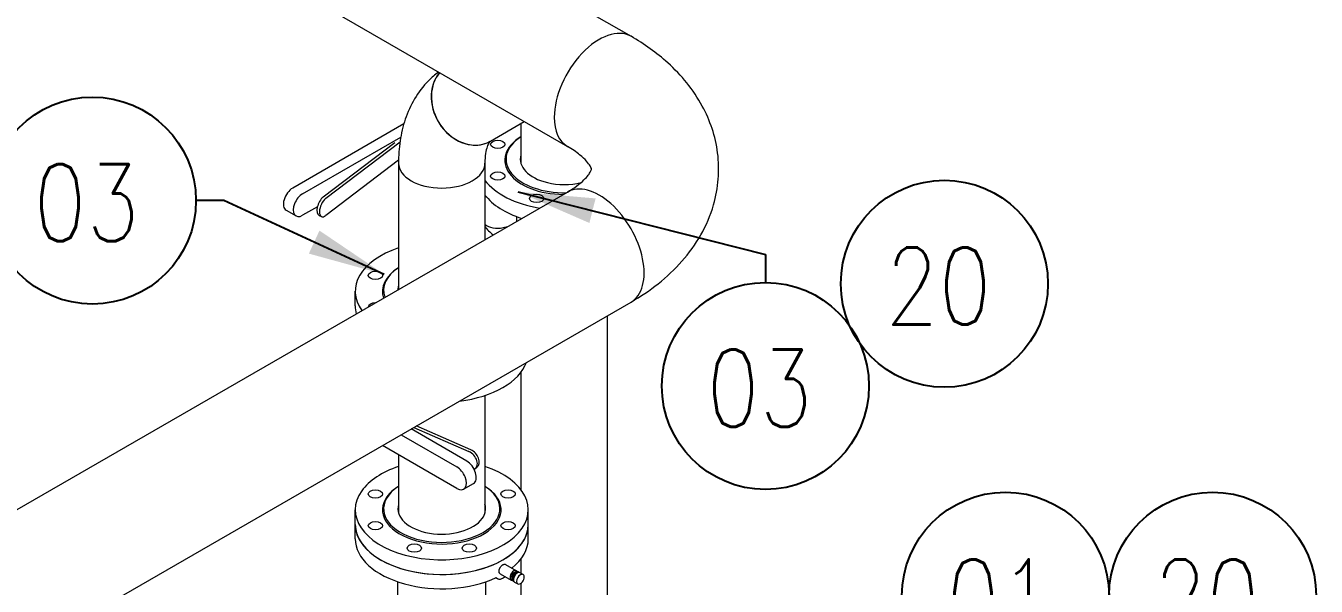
# Model space of a CAD drawing. Header units: millimetres. Extents: x -312439 to 477422, y -331570 to 212570.
# Drawn here: x 353129 to 355221, y 139689 to 140598 of the extents above; entities that cross this region are included whole.
import ezdxf

# ---------------------------------------------------------------- set-up
doc = ezdxf.new("R2010")
doc.units = ezdxf.units.MM
doc.layers.add('ARCONDTEXTO', color=4, linetype='Continuous')
doc.layers.add('TEXTO FORMATO', color=4, linetype='Continuous')
doc.styles.add('ROMAND', font='ROMAND.SHX')
doc.styles.add('ROMANS', font='romans.shx', dxfattribs={"height": 187.5})
doc.dimstyles.new('1-50 (MILIMETRO)', dxfattribs={"dimscale": 0, "dimtxt": 125, "dimasz": 125, "dimexe": 100, "dimexo": 100, "dimgap": 50, "dimtad": 0, "dimdec": 0, "dimzin": 0, "dimdsep": 46, "dimtxsty": 'ROMAND', "dimcen": -390, "dimclrd": 1, "dimclre": 1, "dimclrt": 3, "dimadec": 0, "dimazin": 0, "dimtfac": 1, "dimtdec": 0, "dimtix": 1, "dimtmove": 2, "dimatfit": 2, "dimfxl": 1, "dimtvp": 1, "dimtolj": 1, "dimtzin": 0, "dimarcsym": 0})

msp = doc.modelspace()

# ---------------------------------------------------------------- linework, layer by layer
at = {"color": 5, "linetype": 'Continuous', "lineweight": 0, "extrusion": (4.44089e-16, 0.816497, 0.57735)}
for p, q in [((353425.22, 140738.606), (354007.101, 140402.657)), ((354006.923, 140640.772), (354110.163, 140581.166)), ((353882.301, 140411.247), (353937.262, 140442.979)), ((353931.798, 140439.824), (353931.798, 140374.894)), ((353733.478, 140375.541), (353733.478, 140170.74)), ((353873.467, 140375.541), (353873.467, 140251.563)), ((350746.146, 138446.003), (354007.101, 140328.716)), ((353924.408, 140288.969), (353924.408, 140280.973)), ((353932.422, 140286.126), (353932.422, 140285.6)), ((353902.87, 140270.927), (353909.81, 140272.545)), ((350404.61, 138010.805), (354110.163, 140150.207)), ((354071.787, 140128.05), (354071.787, 139317.518)), ((353931.798, 140036.314), (353931.798, 139845.98)), ((353873.467, 139998.805), (353873.467, 139807.936)), ((353733.478, 139902.606), (353733.478, 139807.936)), ((353931.798, 139733.67), (353931.798, 139710.506)), ((353931.798, 139694.111), (353931.798, 139643.421))]:
    msp.add_line(p, q, dxfattribs=at)
at = {"color": 4, "linetype": 'Continuous', "lineweight": 0, "extrusion": (4.44089e-16, 0.816497, 0.57735)}
for p, q in [((353742.042, 140439.117), (353561.954, 140335.143)), ((353577.985, 140325.888), (353737.069, 140417.735)), ((353727.264, 140408.575), (353611.42, 140320.487)), ((353615.714, 140318.605), (353735.827, 140409.939)), ((353733.519, 140380.184), (353615.714, 140290.605)), ((353601.871, 140304.679), (353577.985, 140290.888)), ((353551.238, 140299.082), (353567.268, 140289.827)), ((353604.536, 140290.783), (353608.83, 140288.901)), ((353663.239, 140143.99), (353663.239, 140167.79)), ((353844.178, 139892.204), (353753.734, 139944.422)), ((353758.338, 139947.081), (353847.472, 139908.008)), ((353850.732, 139910.487), (353762.186, 139949.302)), ((353737.703, 139935.167), (353828.148, 139882.949)), ((353828.148, 139847.949), (353707.392, 139917.667)), ((353857.85, 139880.359), (353861.11, 139882.838)), ((353838.864, 139846.887), (353854.895, 139856.143)), ((353663.239, 139766.319), (353663.239, 139813.331)), ((353943.706, 139766.319), (353943.706, 139813.331)), ((353906.903, 139724.806), (353924.577, 139714.602)), ((353732.081, 139660.548), (353732.081, 139696.632)), ((353874.864, 139658.935), (353874.864, 139696.632)), ((353891.224, 139703.166), (353893.306, 139701.964)), ((353898.17, 139709.681), (353915.845, 139699.476)), ((353918.613, 139698.025), (353919.514, 139697.505)), ((353919.76, 139701.054), (353919.76, 139700.117)), ((353921.582, 139696.09), (353926.63, 139693.176)), ((353925.169, 139710.422), (353925.98, 139710.891)), ((353927.218, 139712.93), (353928.119, 139712.41)), ((353930.378, 139711.326), (353935.427, 139708.412))]:
    msp.add_line(p, q, dxfattribs=at)
at = {"color": 5, "linetype": 'Continuous', "lineweight": 0}
for centre, major_axis, ratio, start_param, end_param in [((354058.632, 140491.911), (-51.531, -89.255), 0.57735027, 3.14159265, 5.49778714), ((353846.961, 140471.666), (-34.997, 60.617), 0.81649658, 0.27388736, 3.14159265), ((353847.304, 140471.864), (-34.997, 60.617), 0.81649658, 0.27987433, 1.57079633), ((354058.632, 140491.911), (-51.531, -89.255), 0.57735027, 5.49778714, 6.28318531), ((353847.304, 140471.864), (-34.997, 60.617), 0.81649658, 1.57079633, 3.14159265), ((353846.961, 140471.666), (-34.997, 60.617), 0.81649658, 3.14159265, 3.14505075), ((354001.792, 140381.89), (71.035, 0), 0.57735027, 2.97018023, 4.3196899), ((353803.473, 140375.541), (-69.994, 0), 0.57735027, 0, 3.14159265), ((354001.792, 140381.89), (71.035, 0), 0.57735027, 4.3196899, 5.10817803), ((354058.632, 140239.461), (-51.531, 89.255), 0.57735027, 3.14159265, 6.28318531), ((353893.914, 140329.725), (-23.909, 0), 0.57735027, 0.54485117, 0.7384428), ((353893.914, 140283.725), (-23.909, 0), 0.57735027, 0.54485117, 1.95477066), ((354001.792, 140305.263), (-140.233, 0), 0.57735027, 0.4150729, 0.60637668), ((353803.473, 140169.39), (71.035, 0), 0.57735027, 2.97018023, 3.12314351), ((353803.473, 139814.931), (-71.035, 0), 0.57735027, 6.11177289, 9.03283786), ((353803.473, 139814.931), (-71.035, 0), 0.57735027, 2.74965256, 3.31300507)]:
    msp.add_ellipse(centre, major_axis=major_axis, ratio=ratio, start_param=start_param, end_param=end_param, dxfattribs=at)
at = {"color": 4, "linetype": 'Continuous', "lineweight": 0}
for centre, major_axis in [((353894.298, 140405.996), (11.635, 0)), ((353894.298, 140354.583), (11.635, 0)), ((353957.267, 140318.228), (11.635, 0)), ((353695.979, 140193.496), (11.635, 0)), ((353695.945, 139838.991), (11.635, 0)), ((353910.933, 139839.085), (-11.635, 0)), ((353696.012, 139787.577), (11.635, 0)), ((353911.001, 139787.672), (-11.635, 0)), ((353759.029, 139751.25), (11.635, 0)), ((353848.08, 139751.289), (-11.635, 0))]:
    msp.add_ellipse(centre, major_axis=major_axis, ratio=0.57735027, dxfattribs=at)
for centre, major_axis, ratio, start_param, end_param in [((354001.792, 140380.29), (-96.142, 0), 0.57735027, 5.52782631, 7.83843395), ((354001.792, 140381.89), (-94.183, 0), 0.57735027, 5.55018906, 7.88883272), ((354001.792, 140380.29), (140.233, 0), 0.57735027, 3.55666556, 4.42444455), ((353561.954, 140317.643), (-10.717, -18.562), 0.57735027, 3.92699082, 6.28318531), ((353577.985, 140308.388), (10.717, 18.562), 0.57735027, 0.78539816, 3.92699082), ((353611.42, 140306.487), (-6.884, -15.704), 0.49374699, 3.86764395, 6.28318531), ((354001.792, 140356.49), (-140.233, 0), 0.57735027, 0.4150729, 1.05809455), ((353615.714, 140304.605), (6.884, 15.704), 0.49374699, 0.7260513, 3.86764395), ((353803.473, 140167.79), (140.233, 0), 0.57735027, 2.09338692, 3.53859331), ((353803.473, 140167.79), (96.142, 0), 0.57735027, 2.38623365, 3.34177445), ((353803.473, 140169.39), (94.183, 0), 0.57735027, 2.4085964, 3.3529061), ((353803.473, 140143.99), (140.233, 0), 0.57735027, 3.14159265, 3.3001785), ((353695.979, 140142.083), (11.635, 0), 0.57735027, 1.61485815, 3.09753083), ((353803.473, 140068.963), (-140.233, 0), 0.57735027, 1.77696823, 2.93542075), ((353847.472, 139894.008), (10.379, -13.649), 0.65029269, 6.07433753, 8.56148387), ((353850.732, 139896.487), (10.379, -13.649), 0.65029269, 0, 2.27829856), ((353803.473, 139813.331), (-140.233, 0), 0.57735027, 5.89124521, 10.47298369), ((353803.473, 139813.331), (-140.233, 0), 0.57735027, 5.23497958, 5.89124521), ((353828.148, 139865.449), (10.717, -18.562), 0.57735027, 5.49778714, 8.6393798), ((353844.178, 139874.704), (10.717, -18.562), 0.57735027, 0, 2.35619449), ((353803.473, 139813.331), (-96.142, 0), 0.57735027, 5.89124521, 10.18013696), ((353803.473, 139814.931), (-94.183, 0), 0.57735027, 5.89124521, 10.15777421), ((353803.473, 139813.331), (-96.142, 0), 0.57735027, 5.52782631, 5.89124521), ((353803.473, 139814.931), (-94.183, 0), 0.57735027, 5.55018906, 5.89124521), ((353803.473, 139789.531), (-140.233, 0), 0.57735027, 0, 3.14159265), ((353803.473, 139789.531), (140.233, 0), 0.57735027, 3.14159265, 5.49778714), ((353803.473, 139789.531), (140.233, 0), 0.57735027, 5.49778714, 6.28318531), ((353803.473, 139766.319), (140.233, 0), 0.57735027, 3.14159265, 5.39189999), ((353803.473, 139766.319), (140.233, 0), 0.57735027, 5.65744055, 6.28318531), ((353920.211, 139707.039), (-4.366, -7.563), 0.57735027, 3.92699082, 6.62275351), ((353920.211, 139707.039), (-4.366, -7.563), 0.57735027, 2.80202445, 3.92699082), ((353922.915, 139705.478), (-4.303, -7.452), 0.57735027, 3.92699082, 6.28318531), ((353920.211, 139707.039), (-2.55, -4.416), 0.57735027, 3.92699082, 5.93556287), ((353923.817, 139704.957), (-4.303, -7.452), 0.57735027, 3.92699082, 6.49141742), ((353923.817, 139704.957), (-3.825, -6.624), 0.57735027, 3.92699082, 6.2809756), ((353925.98, 139703.708), (-4.398, -7.618), 0.57735027, 3.92699082, 6.28318531), ((353925.169, 139704.177), (-3.825, -6.624), 0.57735027, 3.92699082, 5.49778714), ((353920.211, 139707.039), (-2.55, -4.416), 0.57735027, 3.48921509, 3.92699082), ((353922.915, 139705.478), (-4.303, -7.452), 0.57735027, 3.14159265, 3.92699082), ((353923.817, 139704.957), (-4.303, -7.452), 0.57735027, 2.93336054, 3.92699082), ((353923.817, 139704.957), (-3.825, -6.624), 0.57735027, 3.14380236, 3.92699082), ((353931.028, 139700.794), (-4.398, -7.618), 0.57735027, 3.92699082, 7.06858347), ((353925.98, 139703.708), (-4.398, -7.618), 0.57735027, 3.14159265, 3.92699082), ((353931.028, 139700.794), (-4.398, -7.618), 0.57735027, 0.78539816, 3.92699082)]:
    msp.add_ellipse(centre, major_axis=major_axis, ratio=ratio, start_param=start_param, end_param=end_param, dxfattribs=at)
at = {"color": 5, "linetype": 'Continuous', "lineweight": 0}
for points, knots in [([(354110.163, 140150.207), (354141.152, 140168.099), (354169.307, 140189.869), (354215.706, 140242.444), (354234.162, 140273.423), (354251.831, 140335.065), (354254.169, 140364.046), (354247.089, 140419.015), (354238.274, 140444.865), (354211.222, 140494.828), (354191.905, 140518.123), (354151.681, 140554.525), (354131.62, 140568.778), (354110.163, 140581.166)], [0, 0, 0, 0, 0.31415927, 0.31415927, 0.62139477, 0.62139477, 0.85961709, 0.85961709, 1.08837512, 1.08837512, 1.35326625, 1.35326625, 1.57079633, 1.57079633, 1.57079633, 1.57079633]), ([(353798.237, 140523.244), (353792.471, 140518.944), (353787.054, 140514.214), (353773.22, 140500.214), (353765.673, 140490.243), (353753.183, 140469.149), (353748.224, 140458.029), (353740.556, 140435.206), (353737.84, 140423.496), (353734.301, 140399.742), (353733.478, 140387.692), (353733.478, 140375.541)], [2.424070709, 2.424070709, 2.424070709, 2.424070709, 2.513274123, 2.513274123, 2.670353756, 2.670353756, 2.827433388, 2.827433388, 2.984513021, 2.984513021, 3.141592654, 3.141592654, 3.141592654, 3.141592654]), ([(353881.959, 140411.049), (353881.959, 140411.049), (353881.933, 140411.066), (353881.3, 140410.427), (353880.698, 140409.747), (353879.07, 140406.998), (353878.06, 140404.925), (353876.119, 140399.145), (353875.194, 140395.445), (353873.868, 140386.542), (353873.467, 140381.344), (353873.467, 140375.541)], [2.35619449, 2.35619449, 2.35619449, 2.35619449, 2.513274123, 2.513274123, 2.670353756, 2.670353756, 2.827433388, 2.827433388, 2.984513021, 2.984513021, 3.141592654, 3.141592654, 3.141592654, 3.141592654]), ([(354007.101, 140328.716), (354018.743, 140335.438), (354027.701, 140342.338), (354039.876, 140354.111), (354043.126, 140358.918), (354046.573, 140365.483), (354046.129, 140365.674), (354046.128, 140365.701), (354046.481, 140366.54), (354041.478, 140374.981), (354036.232, 140381.66), (354021.562, 140393.543), (354014.929, 140398.137), (354007.101, 140402.657)], [0, 0, 0, 0, 0.2471265, 0.2471265, 0.49101374, 0.49101374, 0.8009391, 0.8009391, 1.11509837, 1.11509837, 1.40462587, 1.40462587, 1.57079633, 1.57079633, 1.57079633, 1.57079633])]:
    msp.add_open_spline(points, degree=3, knots=knots, dxfattribs=at)
at = {"color": 4, "linetype": 'Continuous', "lineweight": 0}
for points, knots in [([(353898.17, 139709.681), (353898.17, 139709.681), (353898.169, 139709.681), (353897.872, 139709.853), (353897.604, 139710.072), (353897.248, 139710.471), (353897.137, 139710.616), (353896.936, 139710.924), (353896.754, 139711.25), (353896.61, 139711.614), (353896.486, 139711.997), (353896.433, 139712.199), (353896.307, 139712.825), (353896.265, 139713.266), (353896.265, 139714.197), (353896.308, 139714.691), (353896.475, 139715.691), (353896.599, 139716.199), (353896.844, 139716.973), (353896.937, 139717.234), (353897.138, 139717.751), (353897.248, 139718.008), (353897.6, 139718.771), (353897.868, 139719.271), (353898.47, 139720.255), (353898.795, 139720.723), (353899.314, 139721.39), (353899.492, 139721.607), (353899.86, 139722.027), (353900.05, 139722.233), (353900.624, 139722.817), (353901.017, 139723.17), (353901.818, 139723.804), (353902.23, 139724.086), (353902.633, 139724.318)], [0.0053540911, 0.0053540911, 0.0053540911, 0.0053540911, 0.0053553513, 0.0053553513, 0.0066941891, 0.0066941891, 0.007363608, 0.007363608, 0.0080330269, 0.0087024458, 0.0087024458, 0.0093718647, 0.0093718647, 0.0107107025, 0.0107107025, 0.0120495403, 0.0120495403, 0.0133883781, 0.0133883781, 0.014057797, 0.014057797, 0.014727216, 0.014727216, 0.0160660538, 0.0160660538, 0.0174048916, 0.0174048916, 0.0180743105, 0.0180743105, 0.0187437294, 0.0187437294, 0.0200825672, 0.0200825672, 0.021421405, 0.021421405, 0.021421405, 0.021421405]), ([(353902.633, 139724.318), (353903.036, 139724.551), (353903.434, 139724.738), (353904.024, 139724.951), (353904.219, 139725.01), (353904.599, 139725.101), (353904.97, 139725.168), (353905.324, 139725.186), (353905.67, 139725.178), (353905.84, 139725.161), (353906.329, 139725.073), (353906.628, 139724.965), (353906.901, 139724.807), (353906.902, 139724.807), (353906.903, 139724.806)], [0.02142140503, 0.02142140503, 0.02142140503, 0.02142140503, 0.02275993609, 0.02275993609, 0.02342920163, 0.02342920163, 0.02409846716, 0.02476773269, 0.02476773269, 0.02543699823, 0.02543699823, 0.0267755293, 0.0267755293, 0.0267803134, 0.0267803134, 0.0267803134, 0.0267803134]), ([(353891.597, 139703.339), (353892.238, 139702.641), (353892.977, 139702.096), (353894.012, 139701.603), (353894.224, 139701.514), (353894.661, 139701.356), (353894.885, 139701.287), (353895.567, 139701.112), (353896.035, 139701.037), (353896.994, 139700.971), (353897.486, 139700.979), (353898.493, 139701.081), (353899.011, 139701.175), (353900.56, 139701.583), (353901.596, 139702.017), (353902.633, 139702.615)], [0, 0, 0, 0, 0.0034182904, 0.0034182904, 0.004272863, 0.004272863, 0.0051274356, 0.0051274356, 0.0068365808, 0.0068365808, 0.0085457261, 0.0085457261, 0.0102548713, 0.0102548713, 0.0136731617, 0.0136731617, 0.0136731617, 0.0136731617]), ([(353902.633, 139702.615), (353902.891, 139702.765), (353903.151, 139702.925), (353903.664, 139703.263), (353903.918, 139703.44), (353904.671, 139703.999), (353905.164, 139704.405), (353905.761, 139704.95), (353905.876, 139705.057), (353905.99, 139705.166)], [0.01367316168, 0.01367316168, 0.01367316168, 0.01367316168, 0.01452647606, 0.01452647606, 0.01537979044, 0.01537979044, 0.01708641919, 0.01708641919, 0.01749393147, 0.01749393147, 0.01749393147, 0.01749393147])]:
    msp.add_open_spline(points, degree=3, knots=knots, dxfattribs=at)
at = {"layer": 'TEXTO FORMATO', "color": 1}
for centre in [(353237.351, 140314.84), (354618.01, 140179.906), (354328.005, 140014.177), (354717.084, 139674.055), (355052.754, 139674.055)]:
    msp.add_circle(centre, 167.835, dxfattribs=at)

# ---------------------------------------------------------------- texts
at = {"layer": 'ARCONDTEXTO', "color": 3, "linetype": 'Continuous', "lineweight": -3, "style": 'ROMANS', "width": 0.8}
for s, p in [('03', (353142.032, 140248.775)), ('20', (354522.692, 140113.84)), ('03', (354232.686, 139948.112)), ('01', (354621.765, 139607.99)), ('20', (354957.436, 139607.99))]:
    msp.add_text(s, height=125, dxfattribs=at).set_placement(p)

# ---------------------------------------------------------------- leaders
at = {"layer": 'TEXTO FORMATO'}
for points in [[(353926.603, 140329.139), (354328.005, 140227.346), (354328.005, 140182.012)], [(353710.208, 140195.16), (353450.519, 140314.84), (353405.186, 140314.84)]]:
    msp.add_leader(points, dimstyle='1-50 (MILIMETRO)', override={"dimscale": 1}, dxfattribs=at)

doc.saveas('drawing.dxf')
